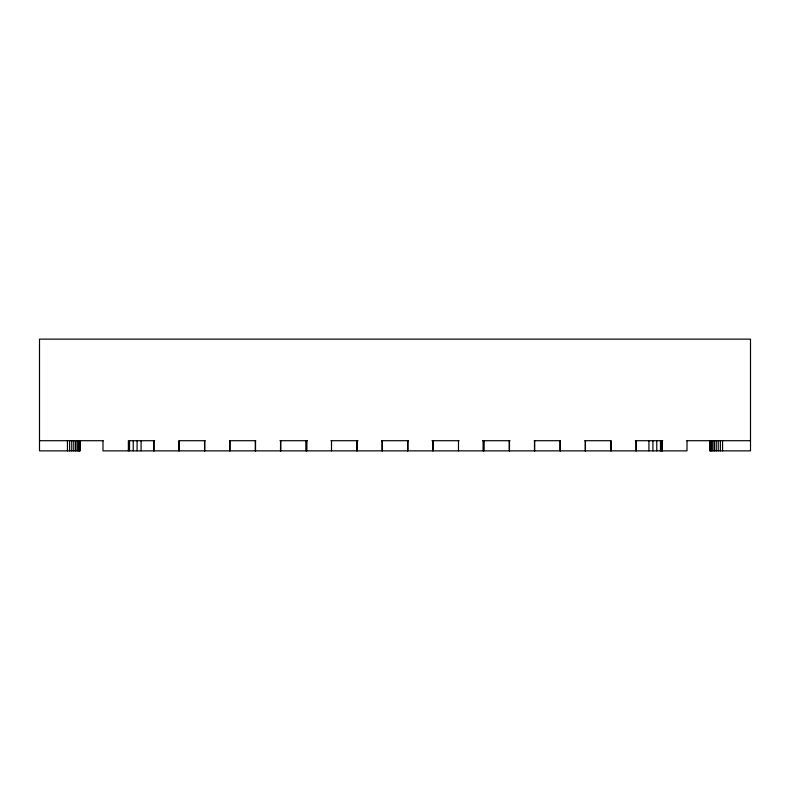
<?xml version="1.0" encoding="UTF-8"?>
<svg xmlns="http://www.w3.org/2000/svg" width="790" height="790" viewBox="0 0 790 790"><rect width="100%" height="100%" fill="white"/><g stroke="black" fill="none" stroke-linecap="round" stroke-linejoin="round"><path stroke-width="1.19" d="M39.5 440.711L103.174 440.711M154.633 440.711L128.375 440.711L128.375 450.863M205.173 440.711L178.965 440.711L178.965 450.863M255.713 440.711L229.752 440.711L229.752 450.863M279.966 440.711L307.478 440.711M330.901 440.711L358.018 440.711M381.442 440.711L408.558 440.711M431.982 440.711L459.099 440.711M482.522 440.711L510.034 440.711M534.287 440.711L560.248 440.711L560.248 450.863M584.827 440.711L611.035 440.711L611.035 450.863M635.367 440.711L662.721 440.711M686.826 440.711L750.5 440.711M722.564 440.711L722.564 450.863M720.362 440.711L720.362 450.863M718.229 440.711L718.229 450.863M716.224 440.711L716.224 450.863M714.407 440.711L714.407 450.863M712.847 440.711L712.847 450.863M711.573 440.711L711.573 450.863M710.635 440.711L710.635 450.863M710.062 440.711L710.062 450.863M709.874 440.711L709.874 450.863L750.5 450.863L750.5 339.137L39.5 339.137L39.5 450.863L80.126 450.863L80.126 440.711M687.014 440.711L687.014 450.863L102.986 450.863L102.986 440.711M662.395 440.711L662.395 450.863M661.823 440.711L661.823 450.863M661.625 440.711L661.625 450.863M660.46 440.711L660.46 450.863M656.776 440.711L656.776 450.863M652.905 440.711L652.905 450.863M648.926 440.711L648.926 450.863M636.236 440.711L636.236 450.863M636.039 440.711L636.039 450.863M610.838 440.711L610.838 450.863M585.449 440.711L585.449 450.863M585.252 440.711L585.252 450.863M560.051 440.711L560.051 450.863M534.662 440.711L534.662 450.863M534.465 440.711L534.465 450.863M509.461 440.711L509.461 450.863M509.264 440.711L509.264 450.863M483.875 440.711L483.875 450.863M483.678 440.711L483.678 450.863M483.105 440.711L483.105 450.863M458.486 440.711L458.486 450.863M433.088 440.711L433.088 450.863M432.9 440.711L432.9 450.863M407.887 440.711L407.887 450.863M407.699 440.711L407.699 450.863M382.301 440.711L382.301 450.863M382.113 440.711L382.113 450.863M357.1 440.711L357.1 450.863M356.912 440.711L356.912 450.863M331.514 440.711L331.514 450.863M306.895 440.711L306.895 450.863M306.322 440.711L306.322 450.863M306.125 440.711L306.125 450.863M280.736 440.711L280.736 450.863M280.539 440.711L280.539 450.863M255.535 440.711L255.535 450.863M255.338 440.711L255.338 450.863M229.949 440.711L229.949 450.863M204.748 440.711L204.748 450.863M204.551 440.711L204.551 450.863M179.162 440.711L179.162 450.863M153.961 440.711L153.961 450.863M153.764 440.711L153.764 450.863M141.074 440.711L141.074 450.863M137.095 440.711L137.095 450.863M133.224 440.711L133.224 450.863M129.54 440.711L129.54 450.863M79.938 440.711L79.938 450.863M79.365 440.711L79.365 450.863M78.427 440.711L78.427 450.863M77.153 440.711L77.153 450.863M75.593 440.711L75.593 450.863M73.776 440.711L73.776 450.863M71.772 440.711L71.772 450.863M69.638 440.711L69.638 450.863M67.436 440.711L67.436 450.863"/></g></svg>
